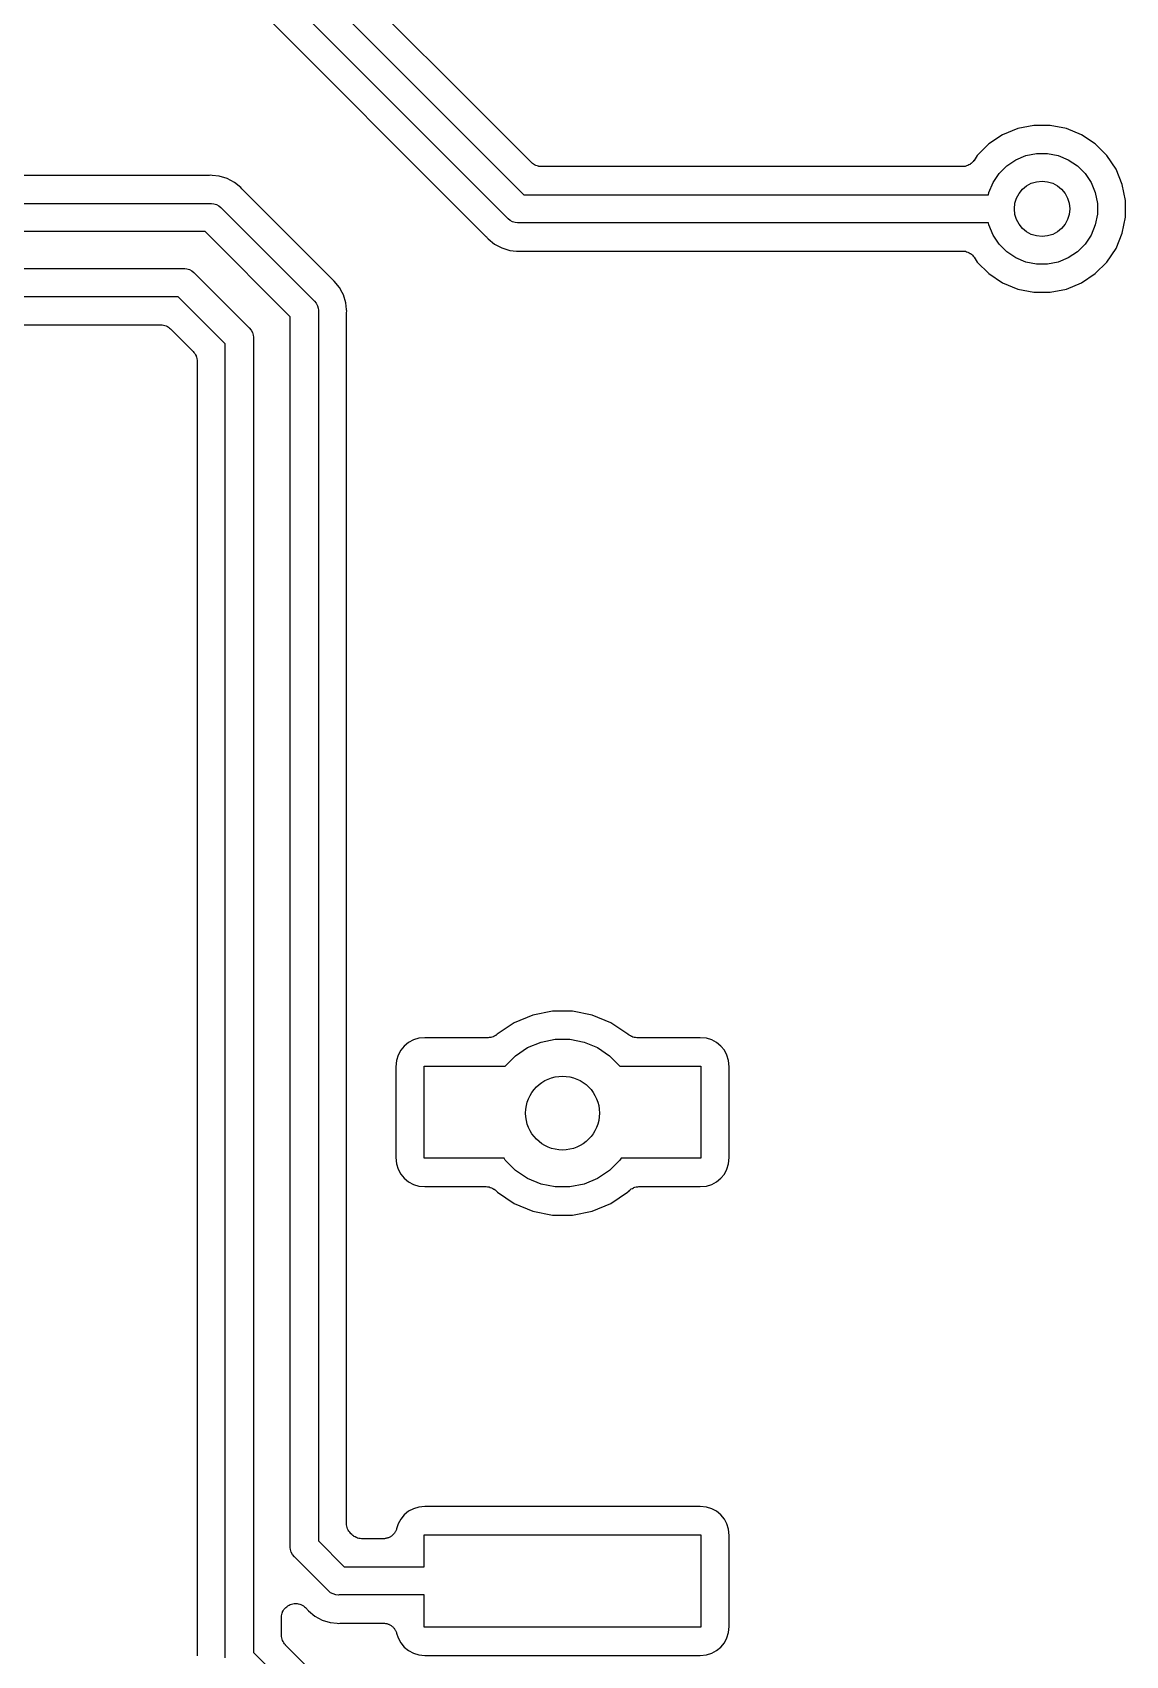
# Model space of a CAD drawing. Extents: x 0.48 to 2.43, y -7.79 to -4.85.
# Drawn here: x 1.9498 to 2.1832, y -6.1945 to -5.8482 of the extents above; entities that cross this region are included whole.
import ezdxf

# ---------------------------------------------------------------- set-up
doc = ezdxf.new("R2010")
doc.units = 0
doc.header["$MEASUREMENT"] = 0
doc.layers.add('BLACK', color=7, linetype='CONTINUOUS')

msp = doc.modelspace()

# ---------------------------------------------------------------- linework, layer by layer
at = {"layer": 'BLACK', "linetype": 'CONTINUOUS'}
for p, q in [((2.05126, -5.88784), (1.92759, -5.76417)), ((1.93607, -5.76417), (2.05473, -5.88283)), ((1.95014, -5.79521), (2.0467, -5.89177)), ((2.04619, -5.8658), (2.00572, -5.82534)), ((2.05633, -5.87595), (2.04619, -5.8658)), ((2.04619, -5.8658), (2.04619, -5.8658)), ((2.16016, -5.8687), (2.15692, -5.87004)), ((2.1636, -5.86802), (2.16016, -5.8687)), ((2.16711, -5.86802), (2.1636, -5.86802)), ((2.17055, -5.8687), (2.16711, -5.86802)), ((2.17379, -5.87004), (2.17055, -5.8687)), ((2.154, -5.87199), (2.15152, -5.87447)), ((2.15692, -5.87004), (2.154, -5.87199)), ((2.17671, -5.87199), (2.17379, -5.87004)), ((2.17919, -5.87447), (2.17671, -5.87199)), ((2.15063, -5.87574), (2.15046, -5.87596)), ((2.15081, -5.87553), (2.15063, -5.87574)), ((2.15083, -5.8755), (2.15081, -5.87553)), ((2.15084, -5.87549), (2.15083, -5.8755)), ((2.15083, -5.8755), (2.15083, -5.8755)), ((2.15083, -5.8755), (2.15083, -5.8755)), ((2.15152, -5.87447), (2.15084, -5.87549)), ((2.15783, -5.87665), (2.15976, -5.87536)), ((2.15976, -5.87536), (2.16191, -5.87447)), ((2.16191, -5.87447), (2.16419, -5.87402)), ((2.16419, -5.87402), (2.16652, -5.87402)), ((2.16652, -5.87402), (2.1688, -5.87447)), ((2.1688, -5.87447), (2.17095, -5.87536)), ((2.17095, -5.87536), (2.17288, -5.87665)), ((2.18114, -5.87739), (2.17919, -5.87447)), ((1.98735, -5.8787), (1.9222, -5.8787)), ((1.98747, -5.87869), (1.98735, -5.8787)), ((1.9876, -5.87869), (1.98747, -5.87869)), ((1.98764, -5.87869), (1.9876, -5.87869)), ((1.98794, -5.87866), (1.98764, -5.87869)), ((1.98823, -5.87869), (1.98794, -5.87866)), ((1.9897, -5.87883), (1.98823, -5.87869)), ((1.98823, -5.87869), (1.98823, -5.87869)), ((1.9914, -5.87935), (1.9897, -5.87883)), ((1.99296, -5.88018), (1.9914, -5.87935)), ((2.05655, -5.87613), (2.05633, -5.87595)), ((2.05676, -5.8763), (2.05655, -5.87613)), ((2.05677, -5.87631), (2.05676, -5.8763)), ((2.05679, -5.87632), (2.05677, -5.87631)), ((2.05703, -5.87645), (2.05679, -5.87632)), ((2.05727, -5.87658), (2.05703, -5.87645)), ((2.05729, -5.87659), (2.05727, -5.87658)), ((2.0573, -5.8766), (2.05729, -5.87659)), ((2.05757, -5.87668), (2.0573, -5.8766)), ((2.05783, -5.87676), (2.05757, -5.87668)), ((2.05785, -5.87676), (2.05783, -5.87676)), ((2.05786, -5.87677), (2.05785, -5.87676)), ((2.05814, -5.8768), (2.05786, -5.87677)), ((2.05841, -5.87683), (2.05814, -5.8768)), ((2.05844, -5.87683), (2.05841, -5.87683)), ((2.05845, -5.87683), (2.05844, -5.87683)), ((2.05846, -5.87683), (2.05845, -5.87683)), ((2.05845, -5.87683), (2.05845, -5.87683)), ((2.14834, -5.87683), (2.05846, -5.87683)), ((2.14862, -5.8768), (2.14834, -5.87683)), ((2.1489, -5.87678), (2.14862, -5.8768)), ((2.14891, -5.87677), (2.1489, -5.87678)), ((2.14893, -5.87677), (2.14891, -5.87677)), ((2.14919, -5.87669), (2.14893, -5.87677)), ((2.14946, -5.87661), (2.14919, -5.87669)), ((2.14947, -5.8766), (2.14946, -5.87661)), ((2.14949, -5.8766), (2.14947, -5.8766)), ((2.14973, -5.87647), (2.14949, -5.8766)), ((2.14998, -5.87634), (2.14973, -5.87647)), ((2.14999, -5.87633), (2.14998, -5.87634)), ((2.15, -5.87633), (2.14999, -5.87633)), ((2.15022, -5.87615), (2.15, -5.87633)), ((2.15044, -5.87598), (2.15022, -5.87615)), ((2.15045, -5.87596), (2.15044, -5.87598)), ((2.15046, -5.87596), (2.15045, -5.87596)), ((2.15489, -5.88023), (2.15618, -5.8783)), ((2.15618, -5.8783), (2.15783, -5.87665)), ((2.17288, -5.87665), (2.17453, -5.8783)), ((2.17453, -5.8783), (2.17582, -5.88023)), ((2.18248, -5.88063), (2.18114, -5.87739)), ((1.99433, -5.88131), (1.99296, -5.88018)), ((1.99452, -5.88154), (1.99433, -5.88131)), ((1.99461, -5.88162), (1.99452, -5.88154)), ((1.99469, -5.88172), (1.99461, -5.88162)), ((1.99472, -5.88175), (1.99469, -5.88172)), ((2.01382, -5.90086), (1.99472, -5.88175)), ((2.05473, -5.88283), (2.15391, -5.88283)), ((2.15391, -5.88283), (2.154, -5.88238)), ((2.154, -5.88238), (2.15489, -5.88023)), ((2.17582, -5.88023), (2.17671, -5.88238)), ((2.17671, -5.88238), (2.17717, -5.88466)), ((2.18317, -5.88407), (2.18248, -5.88063)), ((1.91847, -5.8847), (1.98779, -5.8847)), ((1.98779, -5.8847), (1.98794, -5.88469)), ((1.98794, -5.88469), (1.98808, -5.8847)), ((1.98808, -5.8847), (1.98808, -5.8847)), ((1.98808, -5.8847), (1.98852, -5.88474)), ((1.98852, -5.88474), (1.98909, -5.88492)), ((1.98909, -5.88492), (1.98961, -5.88519)), ((1.98961, -5.88519), (1.99007, -5.88557)), ((1.99007, -5.88557), (1.99016, -5.88568)), ((1.99016, -5.88568), (2.00989, -5.90541)), ((2.17717, -5.88466), (2.17717, -5.88699)), ((2.18317, -5.88758), (2.18317, -5.88407)), ((2.05135, -5.88796), (2.05126, -5.88784)), ((2.05181, -5.88833), (2.05135, -5.88796)), ((2.05233, -5.88861), (2.05181, -5.88833)), ((2.0529, -5.88878), (2.05233, -5.88861)), ((2.05334, -5.88883), (2.0529, -5.88878)), ((2.05348, -5.88884), (2.05334, -5.88883)), ((2.05334, -5.88883), (2.05334, -5.88883)), ((2.05363, -5.88883), (2.05348, -5.88884)), ((2.15391, -5.88883), (2.05363, -5.88883)), ((2.154, -5.88927), (2.15391, -5.88883)), ((2.15489, -5.89142), (2.154, -5.88927)), ((2.17671, -5.88927), (2.17582, -5.89142)), ((2.17717, -5.88699), (2.17671, -5.88927)), ((2.18248, -5.89102), (2.18317, -5.88758)), ((1.98669, -5.8907), (1.91737, -5.8907)), ((2.00487, -5.90888), (1.98669, -5.8907)), ((2.0467, -5.89177), (2.04673, -5.8918)), ((2.04673, -5.8918), (2.04681, -5.8919)), ((2.04681, -5.8919), (2.0469, -5.89199)), ((2.0469, -5.89199), (2.04709, -5.89222)), ((2.04709, -5.89222), (2.04846, -5.89335)), ((2.15618, -5.89336), (2.15489, -5.89142)), ((2.17582, -5.89142), (2.17453, -5.89336)), ((2.18114, -5.89426), (2.18248, -5.89102)), ((2.04846, -5.89335), (2.05002, -5.89418)), ((2.05002, -5.89418), (2.05131, -5.89457)), ((2.05131, -5.89457), (2.05131, -5.89457)), ((2.05131, -5.89457), (2.05172, -5.8947)), ((2.05172, -5.8947), (2.05319, -5.89484)), ((2.05319, -5.89484), (2.05319, -5.89484)), ((2.05319, -5.89484), (2.05348, -5.89487)), ((2.05348, -5.89487), (2.05378, -5.89484)), ((2.05378, -5.89484), (2.05382, -5.89484)), ((2.05382, -5.89484), (2.05395, -5.89484)), ((2.05395, -5.89484), (2.05407, -5.89483)), ((2.05407, -5.89483), (2.14834, -5.89483)), ((2.14834, -5.89483), (2.14836, -5.89483)), ((2.14836, -5.89483), (2.14836, -5.89483)), ((2.14836, -5.89483), (2.14836, -5.89483)), ((2.14836, -5.89483), (2.14839, -5.89483)), ((2.14839, -5.89483), (2.14867, -5.89486)), ((2.14867, -5.89486), (2.14894, -5.89489)), ((2.14894, -5.89489), (2.14895, -5.89489)), ((2.14895, -5.89489), (2.14897, -5.89489)), ((2.14897, -5.89489), (2.14923, -5.89498)), ((2.14923, -5.89498), (2.1495, -5.89506)), ((2.1495, -5.89506), (2.14951, -5.89507)), ((2.14951, -5.89507), (2.14953, -5.89507)), ((2.14953, -5.89507), (2.14977, -5.8952)), ((2.14977, -5.8952), (2.15001, -5.89534)), ((2.15001, -5.89534), (2.15003, -5.89534)), ((2.15003, -5.89534), (2.15004, -5.89535)), ((2.15004, -5.89535), (2.15025, -5.89553)), ((2.15025, -5.89553), (2.15047, -5.89571)), ((2.15047, -5.89571), (2.15048, -5.89572)), ((2.15048, -5.89572), (2.15049, -5.89573)), ((2.15049, -5.89573), (2.15066, -5.89594)), ((2.15066, -5.89594), (2.15084, -5.89616)), ((2.15084, -5.89616), (2.15152, -5.89718)), ((2.15783, -5.895), (2.15618, -5.89336)), ((2.15976, -5.89629), (2.15783, -5.895)), ((2.16191, -5.89718), (2.15976, -5.89629)), ((2.17095, -5.89629), (2.1688, -5.89718)), ((2.17288, -5.895), (2.17095, -5.89629)), ((2.17453, -5.89336), (2.17288, -5.895)), ((2.17919, -5.89718), (2.18114, -5.89426)), ((1.90515, -5.89857), (1.98204, -5.89857)), ((1.98204, -5.89857), (1.98219, -5.89856)), ((1.98219, -5.89856), (1.98234, -5.89857)), ((1.98234, -5.89857), (1.98234, -5.89857)), ((1.98234, -5.89857), (1.98278, -5.89862)), ((1.98278, -5.89862), (1.98334, -5.89879)), ((1.98334, -5.89879), (1.98386, -5.89907)), ((1.98386, -5.89907), (1.98432, -5.89944)), ((1.98432, -5.89944), (1.98441, -5.89956)), ((1.98441, -5.89956), (1.99602, -5.91116)), ((2.15152, -5.89718), (2.154, -5.89966)), ((2.154, -5.89966), (2.15692, -5.90161)), ((2.16419, -5.89764), (2.16191, -5.89718)), ((2.16652, -5.89764), (2.16419, -5.89764)), ((2.1688, -5.89718), (2.16652, -5.89764)), ((2.17379, -5.90161), (2.17671, -5.89966)), ((2.17671, -5.89966), (2.17919, -5.89718)), ((2.01392, -5.90094), (2.01382, -5.90086)), ((2.01401, -5.90103), (2.01392, -5.90094)), ((2.01404, -5.90106), (2.01401, -5.90103)), ((2.01427, -5.90124), (2.01404, -5.90106)), ((2.01539, -5.90261), (2.01427, -5.90124)), ((2.01595, -5.90366), (2.01539, -5.90261)), ((2.15692, -5.90161), (2.16016, -5.90295)), ((2.16016, -5.90295), (2.1636, -5.90364)), ((2.1636, -5.90364), (2.16711, -5.90364)), ((2.16711, -5.90364), (2.17055, -5.90295)), ((2.17055, -5.90295), (2.17379, -5.90161)), ((1.98095, -5.90457), (1.90515, -5.90457)), ((1.991, -5.91463), (1.98095, -5.90457)), ((2.00989, -5.90541), (2.01001, -5.90551)), ((2.01001, -5.90551), (2.01038, -5.90596)), ((2.01038, -5.90596), (2.01066, -5.90649)), ((2.01066, -5.90649), (2.01083, -5.90705)), ((2.01083, -5.90705), (2.01087, -5.90746)), ((2.01623, -5.90418), (2.01595, -5.90366)), ((2.01674, -5.90586), (2.01623, -5.90418)), ((2.01674, -5.90587), (2.01674, -5.90586)), ((2.01674, -5.90586), (2.01674, -5.90586)), ((2.01689, -5.90734), (2.01674, -5.90587)), ((1.91071, -5.91057), (1.97722, -5.91057)), ((1.97722, -5.91057), (1.97723, -5.91057)), ((1.97723, -5.91057), (1.97723, -5.91057)), ((1.97723, -5.91057), (1.97723, -5.91057)), ((1.97723, -5.91057), (1.97726, -5.91058)), ((2.00487, -6.17111), (2.00487, -5.90888)), ((2.01087, -5.90746), (2.01089, -5.90764)), ((2.01089, -5.90764), (2.01087, -5.90779)), ((2.01087, -5.90779), (2.01087, -6.17002)), ((2.01687, -5.90819), (2.01689, -5.90806)), ((2.01687, -5.90823), (2.01687, -5.90819)), ((2.01687, -6.16629), (2.01687, -5.90823)), ((2.01692, -5.90764), (2.01689, -5.90734)), ((2.01689, -5.90734), (2.01689, -5.90734)), ((2.01689, -5.90793), (2.01692, -5.90764)), ((2.01689, -5.90806), (2.01689, -5.90793)), ((1.97726, -5.91058), (1.97754, -5.91061)), ((1.97754, -5.91061), (1.97781, -5.91063)), ((1.97781, -5.91063), (1.97783, -5.91064)), ((1.97783, -5.91064), (1.97784, -5.91064)), ((1.97784, -5.91064), (1.9781, -5.91072)), ((1.9781, -5.91072), (1.97837, -5.91081)), ((1.97837, -5.91081), (1.97838, -5.91081)), ((1.97838, -5.91081), (1.9784, -5.91082)), ((1.9784, -5.91082), (1.97864, -5.91095)), ((1.97864, -5.91095), (1.97889, -5.91108)), ((1.97889, -5.91108), (1.9789, -5.91109)), ((1.9789, -5.91109), (1.97891, -5.9111)), ((1.97891, -5.9111), (1.97912, -5.91128)), ((1.97912, -5.91128), (1.97934, -5.91145)), ((1.97934, -5.91145), (1.98412, -5.91624)), ((1.99602, -5.91116), (1.99613, -5.91125)), ((1.99613, -5.91125), (1.99651, -5.91171)), ((1.99651, -5.91171), (1.99678, -5.91223)), ((1.99678, -5.91223), (1.99696, -5.9128)), ((1.99696, -5.9128), (1.997, -5.91322)), ((1.997, -5.91322), (1.99701, -5.91339)), ((1.99701, -5.91339), (1.997, -5.91353)), ((1.997, -5.91353), (1.997, -6.19384)), ((1.98412, -5.91624), (1.98413, -5.91624)), ((1.98413, -5.91624), (1.98413, -5.91624)), ((1.98413, -5.91624), (1.98413, -5.91624)), ((1.98413, -5.91624), (1.98415, -5.91626)), ((1.98415, -5.91626), (1.98432, -5.91648)), ((1.98432, -5.91648), (1.9845, -5.9167)), ((1.9845, -5.9167), (1.98451, -5.91671)), ((1.98451, -5.91671), (1.98452, -5.91672)), ((1.98452, -5.91672), (1.98464, -5.91697)), ((1.98464, -5.91697), (1.98477, -5.91721)), ((1.98477, -5.91721), (1.98478, -5.91723)), ((1.98478, -5.91723), (1.98479, -5.91724)), ((1.98479, -5.91724), (1.98486, -5.9175)), ((1.991, -6.19493), (1.991, -5.91463)), ((1.98486, -5.9175), (1.98494, -5.91777)), ((1.98494, -5.91777), (1.98494, -5.91779)), ((1.98494, -5.91779), (1.98495, -5.9178)), ((1.98495, -5.9178), (1.98497, -5.91808)), ((1.98497, -5.91808), (1.985, -5.91836)), ((1.985, -5.91836), (1.985, -6.19449)), ((2.05665, -6.05783), (2.05269, -6.05947)), ((2.06085, -6.05699), (2.05665, -6.05783)), ((2.06513, -6.05699), (2.06085, -6.05699)), ((2.06934, -6.05783), (2.06513, -6.05699)), ((2.07329, -6.05947), (2.06934, -6.05783)), ((2.03229, -6.06279), (2.03116, -6.06313)), ((2.03361, -6.06266), (2.03229, -6.06279)), ((2.04708, -6.06266), (2.03361, -6.06266)), ((2.04735, -6.06263), (2.04708, -6.06266)), ((2.04763, -6.06261), (2.04735, -6.06263)), ((2.04764, -6.0626), (2.04763, -6.06261)), ((2.04766, -6.0626), (2.04764, -6.0626)), ((2.04792, -6.06252), (2.04766, -6.0626)), ((2.04819, -6.06244), (2.04792, -6.06252)), ((2.0482, -6.06244), (2.04819, -6.06244)), ((2.04822, -6.06243), (2.0482, -6.06244)), ((2.04846, -6.0623), (2.04822, -6.06243)), ((2.04871, -6.06217), (2.04846, -6.0623)), ((2.04872, -6.06216), (2.04871, -6.06217)), ((2.04874, -6.06216), (2.04872, -6.06216)), ((2.04895, -6.06198), (2.04874, -6.06216)), ((2.04907, -6.06189), (2.04895, -6.06198)), ((2.05269, -6.05947), (2.04907, -6.06189)), ((2.07694, -6.0619), (2.07329, -6.05947)), ((2.077, -6.06196), (2.07694, -6.0619)), ((2.07721, -6.06213), (2.077, -6.06196)), ((2.07723, -6.06214), (2.07721, -6.06213)), ((2.07724, -6.06215), (2.07723, -6.06214)), ((2.07748, -6.06228), (2.07724, -6.06215)), ((2.07773, -6.06241), (2.07748, -6.06228)), ((2.07774, -6.06242), (2.07773, -6.06241)), ((2.07776, -6.06243), (2.07774, -6.06242)), ((2.07802, -6.06251), (2.07776, -6.06243)), ((2.07828, -6.06259), (2.07802, -6.06251)), ((2.0783, -6.06259), (2.07828, -6.06259)), ((2.07832, -6.0626), (2.0783, -6.06259)), ((2.07859, -6.06263), (2.07832, -6.0626)), ((2.07887, -6.06266), (2.07859, -6.06263)), ((2.0789, -6.06266), (2.07887, -6.06266)), ((2.07891, -6.06266), (2.0789, -6.06266)), ((2.0789, -6.06266), (2.0789, -6.06266)), ((2.0789, -6.06266), (2.0789, -6.06266)), ((2.09237, -6.06266), (2.07891, -6.06266)), ((2.0937, -6.06279), (2.09237, -6.06266)), ((2.09483, -6.06313), (2.0937, -6.06279)), ((2.02845, -6.06535), (2.02789, -6.06639)), ((2.0292, -6.06444), (2.02845, -6.06535)), ((2.03012, -6.06369), (2.0292, -6.06444)), ((2.03116, -6.06313), (2.03012, -6.06369)), ((2.05295, -6.06651), (2.05553, -6.06478)), ((2.05553, -6.06478), (2.0584, -6.0636)), ((2.0584, -6.0636), (2.06144, -6.06299)), ((2.06144, -6.06299), (2.06454, -6.06299)), ((2.06454, -6.06299), (2.06759, -6.0636)), ((2.06759, -6.0636), (2.07045, -6.06478)), ((2.07045, -6.06478), (2.07303, -6.06651)), ((2.09587, -6.06369), (2.09483, -6.06313)), ((2.09678, -6.06444), (2.09587, -6.06369)), ((2.09753, -6.06535), (2.09678, -6.06444)), ((2.09809, -6.06639), (2.09753, -6.06535)), ((2.02755, -6.06752), (2.02742, -6.06885)), ((2.02742, -6.06885), (2.02742, -6.08824)), ((2.02789, -6.06639), (2.02755, -6.06752)), ((2.03346, -6.08839), (2.03346, -6.0687)), ((2.03346, -6.0687), (2.05076, -6.0687)), ((2.05076, -6.0687), (2.05295, -6.06651)), ((2.07303, -6.06651), (2.07522, -6.0687)), ((2.07522, -6.0687), (2.09252, -6.0687)), ((2.09252, -6.0687), (2.09252, -6.08839)), ((2.09843, -6.06752), (2.09809, -6.06639)), ((2.09856, -6.06885), (2.09843, -6.06752)), ((2.09856, -6.08824), (2.09856, -6.06885)), ((2.02742, -6.08824), (2.02755, -6.08956)), ((2.02755, -6.08956), (2.02789, -6.09069)), ((2.0505, -6.08839), (2.03346, -6.08839)), ((2.05076, -6.08878), (2.0505, -6.08839)), ((2.05295, -6.09097), (2.05076, -6.08878)), ((2.07522, -6.08878), (2.07303, -6.09097)), ((2.07549, -6.08839), (2.07522, -6.08878)), ((2.09252, -6.08839), (2.07549, -6.08839)), ((2.09809, -6.09069), (2.09843, -6.08956)), ((2.09843, -6.08956), (2.09856, -6.08824)), ((2.02789, -6.09069), (2.02845, -6.09174)), ((2.02845, -6.09174), (2.0292, -6.09265)), ((2.0292, -6.09265), (2.03012, -6.0934)), ((2.03012, -6.0934), (2.03116, -6.09396)), ((2.03116, -6.09396), (2.03229, -6.0943)), ((2.05553, -6.0927), (2.05295, -6.09097)), ((2.0584, -6.09388), (2.05553, -6.0927)), ((2.06144, -6.09449), (2.0584, -6.09388)), ((2.06759, -6.09388), (2.06454, -6.09449)), ((2.07045, -6.0927), (2.06759, -6.09388)), ((2.07303, -6.09097), (2.07045, -6.0927)), ((2.0937, -6.0943), (2.09483, -6.09396)), ((2.09483, -6.09396), (2.09587, -6.0934)), ((2.09587, -6.0934), (2.09678, -6.09265)), ((2.09678, -6.09265), (2.09753, -6.09174)), ((2.09753, -6.09174), (2.09809, -6.09069)), ((2.03229, -6.0943), (2.03361, -6.09443)), ((2.03361, -6.09443), (2.04668, -6.09443)), ((2.04668, -6.09443), (2.04669, -6.09443)), ((2.04669, -6.09443), (2.04669, -6.09443)), ((2.04669, -6.09443), (2.04669, -6.09443)), ((2.04669, -6.09443), (2.04672, -6.09443)), ((2.04672, -6.09443), (2.047, -6.09446)), ((2.047, -6.09446), (2.04728, -6.09449)), ((2.04728, -6.09449), (2.04729, -6.09449)), ((2.04729, -6.09449), (2.04731, -6.09449)), ((2.04731, -6.09449), (2.04757, -6.09458)), ((2.04757, -6.09458), (2.04784, -6.09466)), ((2.04784, -6.09466), (2.04785, -6.09467)), ((2.04785, -6.09467), (2.04786, -6.09467)), ((2.04786, -6.09467), (2.04811, -6.09481)), ((2.04811, -6.09481), (2.04835, -6.09494)), ((2.04835, -6.09494), (2.04836, -6.09495)), ((2.04836, -6.09495), (2.04838, -6.09495)), ((2.04838, -6.09495), (2.04859, -6.09513)), ((2.04859, -6.09513), (2.0488, -6.09531)), ((2.0488, -6.09531), (2.04913, -6.09563)), ((2.04913, -6.09563), (2.05269, -6.09801)), ((2.06454, -6.09449), (2.06144, -6.09449)), ((2.07329, -6.09801), (2.07686, -6.09563)), ((2.07686, -6.09563), (2.07718, -6.09531)), ((2.07718, -6.09531), (2.07719, -6.0953)), ((2.07719, -6.0953), (2.07721, -6.09528)), ((2.07719, -6.0953), (2.07719, -6.0953)), ((2.07719, -6.0953), (2.07719, -6.0953)), ((2.07721, -6.09528), (2.07743, -6.09511)), ((2.07743, -6.09511), (2.07764, -6.09493)), ((2.07764, -6.09493), (2.07766, -6.09492)), ((2.07766, -6.09492), (2.07767, -6.09491)), ((2.07767, -6.09491), (2.07791, -6.09479)), ((2.07791, -6.09479), (2.07816, -6.09466)), ((2.07816, -6.09466), (2.07817, -6.09465)), ((2.07817, -6.09465), (2.07819, -6.09464)), ((2.07819, -6.09464), (2.07845, -6.09457)), ((2.07845, -6.09457), (2.07872, -6.09449)), ((2.07872, -6.09449), (2.07873, -6.09448)), ((2.07873, -6.09448), (2.07875, -6.09448)), ((2.07875, -6.09448), (2.07903, -6.09446)), ((2.07903, -6.09446), (2.0793, -6.09443)), ((2.0793, -6.09443), (2.09237, -6.09443)), ((2.09237, -6.09443), (2.0937, -6.0943)), ((2.05269, -6.09801), (2.05665, -6.09965)), ((2.05665, -6.09965), (2.06085, -6.10049)), ((2.06085, -6.10049), (2.06513, -6.10049)), ((2.06513, -6.10049), (2.06934, -6.09965)), ((2.06934, -6.09965), (2.07329, -6.09801)), ((2.03116, -6.16313), (2.03012, -6.16369)), ((2.03229, -6.16279), (2.03116, -6.16313)), ((2.03361, -6.16266), (2.03229, -6.16279)), ((2.09237, -6.16266), (2.03361, -6.16266)), ((2.0937, -6.16279), (2.09237, -6.16266)), ((2.09483, -6.16313), (2.0937, -6.16279)), ((2.09587, -6.16369), (2.09483, -6.16313)), ((2.0169, -6.16656), (2.01687, -6.16629)), ((2.01693, -6.16684), (2.0169, -6.16656)), ((2.02789, -6.16639), (2.02758, -6.16741)), ((2.02845, -6.16535), (2.02789, -6.16639)), ((2.0292, -6.16444), (2.02845, -6.16535)), ((2.03012, -6.16369), (2.0292, -6.16444)), ((2.09678, -6.16444), (2.09587, -6.16369)), ((2.09753, -6.16535), (2.09678, -6.16444)), ((2.09809, -6.16639), (2.09753, -6.16535)), ((2.09843, -6.16752), (2.09809, -6.16639)), ((2.01087, -6.17002), (2.0164, -6.17554)), ((2.01693, -6.16686), (2.01693, -6.16684)), ((2.01693, -6.16687), (2.01693, -6.16686)), ((2.01701, -6.16714), (2.01693, -6.16687)), ((2.01709, -6.1674), (2.01701, -6.16714)), ((2.0171, -6.16742), (2.01709, -6.1674)), ((2.0171, -6.16743), (2.0171, -6.16742)), ((2.01723, -6.16768), (2.0171, -6.16743)), ((2.01736, -6.16792), (2.01723, -6.16768)), ((2.01737, -6.16794), (2.01736, -6.16792)), ((2.01738, -6.16795), (2.01737, -6.16794)), ((2.01755, -6.16816), (2.01738, -6.16795)), ((2.01772, -6.16838), (2.01755, -6.16816)), ((2.01775, -6.1684), (2.01772, -6.16838)), ((2.01775, -6.16841), (2.01775, -6.1684)), ((2.01775, -6.1684), (2.01775, -6.1684)), ((2.01775, -6.1684), (2.01775, -6.1684)), ((2.01801, -6.16866), (2.01775, -6.16841)), ((2.01822, -6.16884), (2.01801, -6.16866)), ((2.01843, -6.16902), (2.01822, -6.16884)), ((2.01845, -6.16903), (2.01843, -6.16902)), ((2.01846, -6.16904), (2.01845, -6.16903)), ((2.0187, -6.16917), (2.01846, -6.16904)), ((2.01895, -6.1693), (2.0187, -6.16917)), ((2.01896, -6.16931), (2.01895, -6.1693)), ((2.01898, -6.16931), (2.01896, -6.16931)), ((2.01924, -6.16939), (2.01898, -6.16931)), ((2.0195, -6.16948), (2.01924, -6.16939)), ((2.01952, -6.16948), (2.0195, -6.16948)), ((2.01954, -6.16948), (2.01952, -6.16948)), ((2.01981, -6.16951), (2.01954, -6.16948)), ((2.02009, -6.16954), (2.01981, -6.16951)), ((2.02012, -6.16954), (2.02009, -6.16954)), ((2.02013, -6.16954), (2.02012, -6.16954)), ((2.02012, -6.16954), (2.02012, -6.16954)), ((2.02012, -6.16954), (2.02012, -6.16954)), ((2.02471, -6.16954), (2.02013, -6.16954)), ((2.02485, -6.16953), (2.02471, -6.16954)), ((2.02498, -6.16953), (2.02485, -6.16953)), ((2.02514, -6.1695), (2.02498, -6.16953)), ((2.0253, -6.16949), (2.02514, -6.1695)), ((2.02543, -6.16945), (2.0253, -6.16949)), ((2.02556, -6.16942), (2.02543, -6.16945)), ((2.0257, -6.16936), (2.02556, -6.16942)), ((2.02586, -6.16932), (2.0257, -6.16936)), ((2.02598, -6.16925), (2.02586, -6.16932)), ((2.0261, -6.1692), (2.02598, -6.16925)), ((2.02623, -6.16912), (2.0261, -6.1692)), ((2.02637, -6.16904), (2.02623, -6.16912)), ((2.02648, -6.16896), (2.02637, -6.16904)), ((2.02659, -6.16888), (2.02648, -6.16896)), ((2.0267, -6.16877), (2.02659, -6.16888)), ((2.02683, -6.16867), (2.0267, -6.16877)), ((2.02691, -6.16857), (2.02683, -6.16867)), ((2.02701, -6.16847), (2.02691, -6.16857)), ((2.0271, -6.16834), (2.02701, -6.16847)), ((2.0272, -6.16822), (2.0271, -6.16834)), ((2.02726, -6.1681), (2.0272, -6.16822)), ((2.02734, -6.16799), (2.02726, -6.1681)), ((2.0274, -6.16785), (2.02734, -6.16799)), ((2.02748, -6.16771), (2.0274, -6.16785)), ((2.02752, -6.16758), (2.02748, -6.16771)), ((2.02757, -6.16745), (2.02752, -6.16758)), ((2.02758, -6.16741), (2.02757, -6.16745)), ((2.03346, -6.17554), (2.03346, -6.1687)), ((2.03346, -6.1687), (2.09252, -6.1687)), ((2.09252, -6.1687), (2.09252, -6.18839)), ((2.09856, -6.16885), (2.09843, -6.16752)), ((2.09856, -6.18824), (2.09856, -6.16885)), ((2.00486, -6.17126), (2.00487, -6.17111)), ((2.00487, -6.17141), (2.00486, -6.17126)), ((2.00492, -6.17185), (2.00487, -6.17141)), ((2.00487, -6.17141), (2.00487, -6.17141)), ((2.00509, -6.17241), (2.00492, -6.17185)), ((2.00537, -6.17293), (2.00509, -6.17241)), ((2.00574, -6.17339), (2.00537, -6.17293)), ((2.00586, -6.17349), (2.00574, -6.17339)), ((2.01293, -6.18056), (2.00586, -6.17349)), ((2.0164, -6.17554), (2.03346, -6.17554)), ((2.01303, -6.18067), (2.01293, -6.18056)), ((2.0039, -6.18421), (2.00412, -6.18404)), ((2.00412, -6.18404), (2.00435, -6.18385)), ((2.00435, -6.18385), (2.00435, -6.18385)), ((2.00435, -6.18385), (2.00436, -6.18385)), ((2.00436, -6.18385), (2.0046, -6.18372)), ((2.0046, -6.18372), (2.00487, -6.18358)), ((2.00487, -6.18358), (2.00488, -6.18357)), ((2.00487, -6.18358), (2.00487, -6.18358)), ((2.00488, -6.18357), (2.00514, -6.1835)), ((2.00514, -6.1835), (2.00543, -6.18341)), ((2.00543, -6.18341), (2.00543, -6.18341)), ((2.00543, -6.18341), (2.00544, -6.18341)), ((2.00544, -6.18341), (2.00572, -6.18338)), ((2.00572, -6.18338), (2.00601, -6.18336)), ((2.00601, -6.18336), (2.00602, -6.18336)), ((2.00602, -6.18336), (2.00602, -6.18336)), ((2.00602, -6.18336), (2.00631, -6.18339)), ((2.00631, -6.18339), (2.00659, -6.18342)), ((2.00659, -6.18342), (2.0066, -6.18342)), ((2.0066, -6.18342), (2.0066, -6.18342)), ((2.0066, -6.18342), (2.00688, -6.1835)), ((2.00688, -6.1835), (2.00715, -6.18359)), ((2.00715, -6.18359), (2.00716, -6.18359)), ((2.00716, -6.18359), (2.00716, -6.18359)), ((2.00716, -6.18359), (2.00741, -6.18373)), ((2.00741, -6.18373), (2.00767, -6.18386)), ((2.00767, -6.18386), (2.00767, -6.18387)), ((2.00767, -6.18387), (2.00768, -6.18387)), ((2.00768, -6.18387), (2.00789, -6.18405)), ((2.00789, -6.18405), (2.00812, -6.18423)), ((2.01314, -6.18077), (2.01303, -6.18067)), ((2.01348, -6.18105), (2.01314, -6.18077)), ((2.014, -6.18133), (2.01348, -6.18105)), ((2.01457, -6.1815), (2.014, -6.18133)), ((2.01516, -6.18156), (2.01457, -6.1815)), ((2.0153, -6.18154), (2.01516, -6.18156)), ((2.03346, -6.18154), (2.0153, -6.18154)), ((2.03346, -6.18839), (2.03346, -6.18154)), ((2.003, -6.18631), (2.00303, -6.18602)), ((2.003, -6.18632), (2.003, -6.18631)), ((2.003, -6.18633), (2.003, -6.18632)), ((2.003, -6.18632), (2.003, -6.18632)), ((2.003, -6.18636), (2.003, -6.18633)), ((2.003, -6.19011), (2.003, -6.18636)), ((2.00303, -6.18602), (2.00306, -6.18574)), ((2.00306, -6.18574), (2.00307, -6.18573)), ((2.00306, -6.18574), (2.00306, -6.18574)), ((2.00307, -6.18573), (2.00315, -6.18545)), ((2.00315, -6.18545), (2.00324, -6.18518)), ((2.00324, -6.18517), (2.00338, -6.18492)), ((2.00324, -6.18518), (2.00324, -6.18517)), ((2.00324, -6.18518), (2.00324, -6.18518)), ((2.00338, -6.18492), (2.00352, -6.18467)), ((2.00352, -6.18466), (2.00371, -6.18444)), ((2.00352, -6.18467), (2.00352, -6.18466)), ((2.00352, -6.18467), (2.00352, -6.18467)), ((2.00371, -6.18444), (2.00389, -6.18422)), ((2.00389, -6.18422), (2.0039, -6.18422)), ((2.0039, -6.18422), (2.0039, -6.18421)), ((2.00812, -6.18423), (2.00838, -6.18449)), ((2.00838, -6.18449), (2.00841, -6.18452)), ((2.00841, -6.18452), (2.00849, -6.18462)), ((2.00849, -6.18462), (2.00857, -6.18471)), ((2.00857, -6.18471), (2.00876, -6.18494)), ((2.00876, -6.18494), (2.01013, -6.18606)), ((2.01013, -6.18606), (2.0117, -6.1869)), ((2.0117, -6.1869), (2.01339, -6.18741)), ((2.01339, -6.18741), (2.01486, -6.18756)), ((2.01486, -6.18756), (2.01486, -6.18756)), ((2.01486, -6.18756), (2.01516, -6.18759)), ((2.01516, -6.18759), (2.01545, -6.18756)), ((2.01545, -6.18756), (2.01549, -6.18755)), ((2.01549, -6.18755), (2.01562, -6.18756)), ((2.01562, -6.18756), (2.01575, -6.18754)), ((2.01575, -6.18754), (2.02471, -6.18754)), ((2.02471, -6.18754), (2.02476, -6.18754)), ((2.02476, -6.18754), (2.02489, -6.18756)), ((2.02489, -6.18756), (2.02502, -6.18756)), ((2.02502, -6.18756), (2.02518, -6.18759)), ((2.00303, -6.19038), (2.003, -6.19011)), ((2.00305, -6.19066), (2.00303, -6.19038)), ((2.00306, -6.19067), (2.00305, -6.19066)), ((2.00306, -6.19069), (2.00306, -6.19067)), ((2.00314, -6.19096), (2.00306, -6.19069)), ((2.00321, -6.19122), (2.00314, -6.19096)), ((2.02518, -6.18759), (2.02534, -6.18761)), ((2.02534, -6.18761), (2.02547, -6.18765)), ((2.02547, -6.18765), (2.0256, -6.18768)), ((2.0256, -6.18768), (2.02574, -6.18774)), ((2.02574, -6.18774), (2.0259, -6.18779)), ((2.0259, -6.18779), (2.02601, -6.18785)), ((2.02601, -6.18785), (2.02614, -6.1879)), ((2.02614, -6.1879), (2.02627, -6.18799)), ((2.02627, -6.18799), (2.02641, -6.18807)), ((2.02641, -6.18807), (2.02651, -6.18815)), ((2.02651, -6.18815), (2.02662, -6.18823)), ((2.02662, -6.18823), (2.02674, -6.18834)), ((2.02674, -6.18834), (2.02686, -6.18844)), ((2.02686, -6.18844), (2.02694, -6.18855)), ((2.02694, -6.18855), (2.02704, -6.18864)), ((2.02704, -6.18864), (2.02712, -6.18878)), ((2.02712, -6.18878), (2.02722, -6.1889)), ((2.02722, -6.1889), (2.02729, -6.18902)), ((2.02729, -6.18902), (2.02736, -6.18913)), ((2.02736, -6.18913), (2.02742, -6.18928)), ((2.02742, -6.18928), (2.0275, -6.18942)), ((2.0275, -6.18942), (2.02753, -6.18955)), ((2.02753, -6.18955), (2.02758, -6.18967)), ((2.02758, -6.18967), (2.02789, -6.19069)), ((2.02789, -6.19069), (2.02845, -6.19174)), ((2.09252, -6.18839), (2.03346, -6.18839)), ((2.09753, -6.19174), (2.09809, -6.19069)), ((2.09809, -6.19069), (2.09843, -6.18956)), ((2.09843, -6.18956), (2.09856, -6.18824)), ((1.997, -6.19384), (2.02871, -6.22554)), ((2.00322, -6.19124), (2.00321, -6.19122)), ((2.00323, -6.19125), (2.00322, -6.19124)), ((2.00336, -6.1915), (2.00323, -6.19125)), ((2.00348, -6.19174), (2.00336, -6.1915)), ((2.00349, -6.19175), (2.00348, -6.19174)), ((2.0035, -6.19177), (2.00349, -6.19175)), ((2.00367, -6.19198), (2.0035, -6.19177)), ((2.00385, -6.1922), (2.00367, -6.19198)), ((2.00387, -6.19222), (2.00385, -6.1922)), ((2.00388, -6.19223), (2.00387, -6.19222)), ((2.00387, -6.19222), (2.00387, -6.19222)), ((2.00387, -6.19222), (2.00387, -6.19222)), ((2.02557, -6.21392), (2.00388, -6.19223)), ((2.02845, -6.19174), (2.0292, -6.19265)), ((2.0292, -6.19265), (2.03012, -6.1934)), ((2.03012, -6.1934), (2.03116, -6.19396)), ((2.03116, -6.19396), (2.03229, -6.1943)), ((2.03229, -6.1943), (2.03361, -6.19443)), ((2.03361, -6.19443), (2.09237, -6.19443)), ((2.09237, -6.19443), (2.0937, -6.1943)), ((2.0937, -6.1943), (2.09483, -6.19396)), ((2.09483, -6.19396), (2.09587, -6.1934)), ((2.09587, -6.1934), (2.09678, -6.19265)), ((2.09678, -6.19265), (2.09753, -6.19174))]:
    msp.add_line(p, q, dxfattribs=at)
at = {"layer": 'BLACK'}
for centre, radius in [((2.16535, -5.88583), 0.005906), ((2.06299, -6.07874), 0.007874)]:
    msp.add_circle(centre, radius, dxfattribs=at)

doc.saveas('drawing.dxf')
